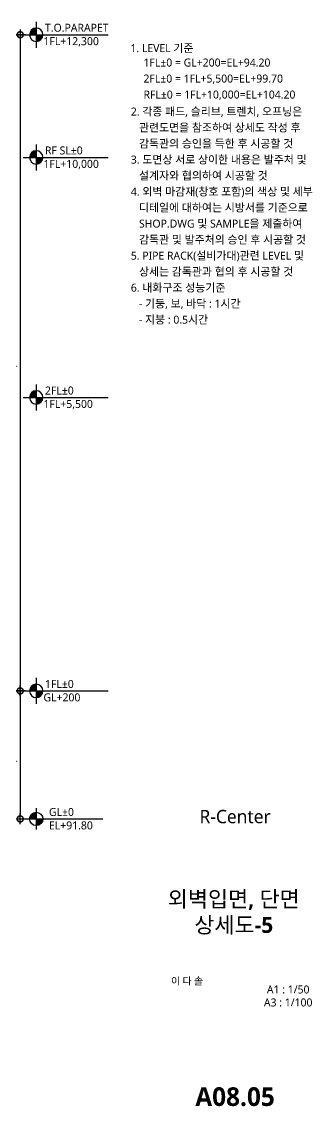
# Model space of a CAD drawing. Header units: millimetres. Extents: x 2568 to 292571, y 1285 to 27671.
# Drawn here: x 203028 to 208471, y 1469 to 21799 of the extents above; entities that cross this region are included whole.
import ezdxf
from ezdxf.enums import TextEntityAlignment as Align

# ---------------------------------------------------------------- set-up
doc = ezdxf.new("R2010")
doc.units = ezdxf.units.MM
doc.header["$LTSCALE"] = 200
doc.layers.get('DEFPOINTS').update_dxf_attribs({"color": 137})
for name, color, linetype in [('3TXT', 3, 'Continuous'), ('A-dim', 7, 'Continuous'), ('DIM-2', 7, 'Continuous'), ('SYM-LEVEL', 7, 'Continuous'), ('TAG', 6, 'Continuous'), ('TEXT', 3, 'Continuous'), ('XR-SHEET$0$TITLE', 7, 'Continuous'), ('XR-SHEET$1$SHT', 5, 'Continuous'), ('XR-SHEET$1$TEXT', 3, 'Continuous')]:
    doc.layers.add(name, color=color, linetype=linetype)
doc.styles.add('ARIAL', font='malgun.ttf')
doc.styles.add('GAUN', font='malgun.ttf')
doc.styles.add('XR-sec$0$스타일1', font='malgun.ttf')
doc.styles.add('XR-SHEET$0$굴림체(옥산)', font='malgun.ttf')
doc.styles.add('XR-SHEET$0$맑은고딕B', font='malgunbd.ttf')
doc.styles.add('맑은고딕', font='malgun.ttf')
doc.styles.add('맑은고딕B', font='malgunbd.ttf')
doc.styles.add('스타일1', font='malgun.ttf')
doc.dimstyles.new('GAUN-50', dxfattribs={"dimscale": 50, "dimtxt": 3, "dimasz": 1, "dimexe": 2, "dimexo": 3, "dimgap": 1, "dimtad": 1, "dimdec": 0, "dimzin": 1, "dimdsep": 46, "dimlunit": 6, "dimtxsty": '스타일1', "dimblk": 'GAUN-DOT', "dimcen": -2, "dimdle": 2, "dimclrd": 256, "dimclre": 256, "dimclrt": 3, "dimadec": 0, "dimazin": 0, "dimtfac": 1, "dimtdec": 0, "dimtix": 1, "dimtmove": 2, "dimatfit": 3, "dimldrblk": 'DOTSMALL', "dimfxl": 1, "dimtolj": 1, "dimtzin": 1, "dimarcsym": 0})

# ---------------------------------------------------------------- blocks, each defined once
blk = doc.blocks.new('XR-sec$0$LEVEL1')
at = {"layer": 'SYM-LEVEL'}
h = blk.add_hatch(color=6, dxfattribs=at)
edge = h.paths.add_edge_path()
edge.add_ellipse((4.87, 0), major_axis=(1.77, 1.77), ratio=1, start_angle=405, end_angle=495)
edge.add_line((2.37, 0), (4.87, 0))
edge.add_line((4.87, 0), (4.87, 2.5))
edge = h.paths.add_edge_path()
edge.add_ellipse((4.87, 0), major_axis=(1.77, 1.77), ratio=1, start_angle=225, end_angle=315)
edge.add_line((7.37, 0), (4.87, 0))
edge.add_line((4.87, 0), (4.87, -2.5))
at = {"layer": 'SYM-LEVEL', "color": 6}
for p, q in [((4.87, 4.87), (4.87, -4.87)), ((0, 0), (9.74, 0)), ((9.07, 0), (31.8, 0))]:
    blk.add_line(p, q, dxfattribs=at)
blk.add_ellipse((4.87, 0), major_axis=(1.77, 1.77), ratio=1, start_param=5.497787, end_param=11.780972, dxfattribs=at)
at = {"layer": 'SYM-LEVEL', "color": 3, "style": 'XR-sec$0$스타일1'}
for tag, p in [('1층-바닥마감', (8.16, 1.11)), ('EL-+100', (8.16, -3.93))]:
    blk.add_attdef(tag, p, '', height=3, dxfattribs=at)
blk = doc.blocks.new('GAUN-DOT')
at = {"linetype": 'ByBlock'}
for p, q in [((2, 0), (-2, 0)), ((0, -2), (0, 2))]:
    blk.add_line(p, q, dxfattribs=at)
at = {"const_width": 2.25}
blk.add_lwpolyline([(0, 0.28125, 1), (0, -0.28125, 1)], format="xyb", close=True, dxfattribs=at)
blk = doc.blocks.new('*D90')
at = {"layer": 'A-dim', "lineweight": -2, "transparency": 16777216}
for p, q in [((201800, 21555), (203100, 21555)), ((203000, 21505), (203000, 9305)), ((201800, 9255), (203100, 9255))]:
    blk.add_line(p, q, dxfattribs=at)
at = {"layer": 'DEFPOINTS', "color": 0, "transparency": 16777216}
for p in [(201650, 21555), (201650, 9255), (203000, 9255)]:
    blk.add_point(p, dxfattribs=at)
at = {"layer": 'A-dim', "lineweight": -2, "transparency": 16777216, "xscale": 50, "yscale": 50, "zscale": 50}
for p, rotation in [((203000, 21555), 90), ((203000, 9255), 270)]:
    blk.add_blockref('GAUN-DOT', p, dxfattribs=dict(at, rotation=rotation))
at = {"layer": 'A-dim', "color": 3, "transparency": 16777216, "insert": (202859, 15405), "char_height": 150, "attachment_point": 5, "rotation": 90, "style": '스타일1'}
blk.add_mtext('\\A1;12,300', dxfattribs=at)
blk = doc.blocks.new('_DotSmall')
at = {"color": 0, "linetype": 'ByBlock', "const_width": 0.5}
blk.add_lwpolyline([(-0.0625, 0, 1), (0.0625, 0, 1)], format="xyb", close=True, dxfattribs=at)
blk = doc.blocks.new('*D92')
at = {"layer": 'A-dim', "lineweight": -2, "transparency": 16777216}
for p, q in [((202200, 9255), (203100, 9255)), ((203000, 9205), (203000, 6905)), ((202200, 6855), (203100, 6855))]:
    blk.add_line(p, q, dxfattribs=at)
at = {"layer": 'DEFPOINTS', "color": 0, "transparency": 16777216}
for p in [(202050, 9255), (202050, 6855), (203000, 6855)]:
    blk.add_point(p, dxfattribs=at)
at = {"layer": 'A-dim', "lineweight": -2, "transparency": 16777216, "xscale": 50, "yscale": 50, "zscale": 50}
for p, rotation in [((203000, 9255), 90), ((203000, 6855), 270)]:
    blk.add_blockref('GAUN-DOT', p, dxfattribs=dict(at, rotation=rotation))
at = {"layer": 'A-dim', "color": 3, "transparency": 16777216, "insert": (202860, 8055), "char_height": 150, "attachment_point": 5, "rotation": 90, "style": '스타일1'}
blk.add_mtext('\\A1;2,400', dxfattribs=at)
blk = doc.blocks.new('level-p&e')
at = {"layer": 'TAG', "ltscale": 0.2}
h = blk.add_hatch(color=256, dxfattribs=at)
h.paths.add_polyline_path([(0, 2.5, 0.414214), (-2.5, 0), (0, 0)])
h.paths.add_polyline_path([(2.5, 0), (0, 0), (0, -2.5, 0.414214)])
at = {"layer": 'TAG'}
for p, q in [((-4, 0), (25, 0)), ((0, 4), (0, -4))]:
    blk.add_line(p, q, dxfattribs=at)
at = {"layer": 'TAG', "ltscale": 0.2}
blk.add_circle((0, 0), 2.5, dxfattribs=at)
at = {"layer": 'TAG', "color": 3, "style": 'ARIAL'}
for tag, p in [('1층바닥마감', (4.78, 1.11)), ('EL±0', (4.78, -3.93))]:
    blk.add_attdef(tag, p, '', height=3, dxfattribs=at)
blk = doc.blocks.new('XR-SHEET$0$TITLE')
at = {"layer": 'XR-SHEET$0$TITLE', "true_color": 0x000000, "style": 'XR-SHEET$0$굴림체(옥산)'}
for tag, height, p in [('동명칭', 6, (776.77, -457.26)), ('SCALE-A1', 3, (797.5, -522)), ('SCALE-A3', 3, (797.5, -527)), ('DATA', 3, (797.5, -540))]:
    blk.add_attdef(tag, text='', height=height, dxfattribs=at).set_placement(p, align=Align.MIDDLE)
for tag, height, p in [('TITLE1', 6, (776.5, -479.4)), ('TITLE4', 6, (776.5, -484.39)), ('TITLE2', 6, (776.5, -489)), ('TITLE5', 6, (776.5, -493.99)), ('TITLE3', 6, (776.5, -498.7)), ('NAME-1', 3, (760.16, -517.5)), ('NAME-2', 3, (760.16, -526.5)), ('A0.00', 7, (776.5, -561))]:
    blk.add_attdef(tag, text='', height=height, dxfattribs=at).set_placement(p, align=Align.MIDDLE_CENTER)
blk = doc.blocks.new('A$C1ac9ef66')
at = {"layer": '3TXT', "style": '스타일1'}
for s, p in [('1. LEVEL 기준', (0, 0)), ('1FL±0 = GL+200=EL+94.20', (245, -270)), ('2FL±0 = 1FL+5,500=EL+99.70', (245, -570)), ('RFL±0 = 1FL+10,000=EL+104.20', (245, -870)), ('2. 각종 패드, 슬리브, 트렌치, 오프닝은', (8, -1189)), ('   관련도면을 참조하여 상세도 작성 후 ', (8, -1489)), ('   감독관의 승인을 득한 후 시공할 것', (8, -1789)), ('3. 도면상 서로 상이한 내용은 발주처 및   ', (8, -2089)), ('   설계자와 협의하여 시공할 것', (8, -2389)), ('4. 외벽 마감재(창호 포함)의 색상 및 세부', (8, -2689)), ('   디테일에 대하여는 시방서를 기준으로', (8, -2989)), ('   SHOP.DWG 및 SAMPLE을 제출하여', (8, -3289)), ('   감독관 및 발주처의 승인 후 시공할 것', (8, -3589)), ('5. PIPE RACK(설비가대)관련 LEVEL 및 ', (8, -3889)), ('   상세는 감독관과 협의 후 시공할 것 ', (8, -4189)), ('6. 내화구조 성능기준', (8, -4489)), ('   - 기둥, 보, 바닥 : 1시간', (8, -4789)), ('   - 지붕 : 0.5시간', (8, -5089))]:
    blk.add_text(s, height=150, dxfattribs=at).set_placement(p)

msp = doc.modelspace()

# ---------------------------------------------------------------- block references
at = {"layer": 'DIM-2'}
msp.add_blockref('A$C1ac9ef66', (205064.2, 21227.8), dxfattribs=at)
at = {"layer": 'SYM-LEVEL'}
ref = msp.add_blockref('XR-sec$0$LEVEL1', (203056.2, 21555.2), dxfattribs=dict(at, xscale=50, yscale=50, zscale=50))
ref.add_attrib('EL-+100', '1FL+12,300', (203435.4, 21358.8), dxfattribs={"color": 3, "height": 150, "style": 'XR-sec$0$스타일1'})
ref.add_attrib('1층-바닥마감', 'T.O.PARAPET', (203464, 21610.4), dxfattribs={"color": 3, "height": 150, "style": 'XR-sec$0$스타일1'})
ref = msp.add_blockref('XR-sec$0$LEVEL1', (203056.2, 19255.2), dxfattribs=dict(at, xscale=50, yscale=50, zscale=50))
ref.add_attrib('EL-+100', '1FL+10,000', (203435.4, 19058.8), dxfattribs={"color": 3, "height": 150, "style": 'XR-sec$0$스타일1'})
ref.add_attrib('1층-바닥마감', 'RF SL±0', (203464, 19310.4), dxfattribs={"color": 3, "height": 150, "style": 'XR-sec$0$스타일1'})
ref = msp.add_blockref('XR-sec$0$LEVEL1', (203056.2, 14755.2), dxfattribs=dict(at, xscale=50, yscale=50, zscale=50))
ref.add_attrib('EL-+100', '1FL+5,500', (203435.4, 14558.8), dxfattribs={"color": 3, "height": 150, "style": 'XR-sec$0$스타일1'})
ref.add_attrib('1층-바닥마감', '2FL%%P0', (203464, 14810.4), dxfattribs={"color": 3, "height": 150, "style": 'XR-sec$0$스타일1'})
ref = msp.add_blockref('XR-sec$0$LEVEL1', (203056.2, 9255.2), dxfattribs=dict(at, xscale=50, yscale=50, zscale=50))
ref.add_attrib('EL-+100', 'GL+200', (203435.4, 9058.8), dxfattribs={"color": 3, "height": 150, "style": 'XR-sec$0$스타일1'})
ref.add_attrib('1층-바닥마감', '1FL%%P0', (203464, 9310.4), dxfattribs={"color": 3, "height": 150, "style": 'XR-sec$0$스타일1'})
at = {"layer": 'TAG'}
ref = msp.add_blockref('level-p&e', (203299.7, 6855.2), dxfattribs=dict(at, xscale=50, yscale=50, zscale=50))
ref.add_attrib('EL±0', 'EL+91.80', (203538.6, 6658.8), dxfattribs={"color": 3, "height": 150, "style": '맑은고딕'})
ref.add_attrib('1층바닥마감', 'GL%%P0', (203538.6, 6910.4), dxfattribs={"color": 3, "height": 150, "style": '맑은고딕'})
at = {"layer": 'TEXT'}
ref = msp.add_blockref('XR-SHEET$0$TITLE', (168200, 0), dxfattribs=dict(at, xscale=50, yscale=50, zscale=50))
ref.add_attrib('TITLE2', '외벽입면, 단면', dxfattribs={"layer": 'XR-SHEET$1$SHT', "color": 4, "true_color": 0x000004, "height": 300, "style": '맑은고딕B'}).set_placement((207000, 5354.3), align=Align.MIDDLE_CENTER)
ref.add_attrib('TITLE3', '상세도-5', dxfattribs={"layer": 'XR-SHEET$1$SHT', "color": 4, "true_color": 0x000004, "height": 300, "style": 'XR-SHEET$0$맑은고딕B'}).set_placement((207000, 4869.1, 688.6), align=Align.MIDDLE_CENTER)
ref.add_attrib('NAME-1', '이 다 솔', dxfattribs={"layer": 'XR-SHEET$1$TEXT', "color": 3, "true_color": 0x000003, "height": 135, "style": 'GAUN'}).set_placement((205825, 3816.6, 688.6), align=Align.MIDDLE_LEFT)
ref.add_attrib('SCALE-A1', 'A1 : 1/50', dxfattribs={"layer": 'XR-SHEET$1$SHT', "color": 3, "true_color": 0x000003, "height": 150, "style": 'GAUN'}).set_placement((208019.6, 3658.6), align=Align.MIDDLE_CENTER)
ref.add_attrib('SCALE-A3', 'A3 : 1/100', dxfattribs={"layer": 'XR-SHEET$1$SHT', "color": 3, "true_color": 0x000003, "height": 150, "style": 'GAUN'}).set_placement((208019.6, 3415.4), align=Align.MIDDLE_CENTER)
ref.add_attrib('A0.00', 'A08.05', dxfattribs={"layer": 'XR-SHEET$1$SHT', "color": 4, "true_color": 0x000004, "height": 350, "style": '맑은고딕B'}).set_placement((207025, 1650), align=Align.MIDDLE_CENTER)

# ---------------------------------------------------------------- texts
at = {"layer": 'TEXT', "style": '스타일1'}
msp.add_text('R-Center', height=250, dxfattribs=at).set_placement((207025, 6900), align=Align.MIDDLE_CENTER)

# ---------------------------------------------------------------- dimensions: what is measured, and where the dimension line sits
at = {"layer": 'A-dim'}
for base, p1, p2, picture, middle in [((202999.7, 9255.2), (201649.7, 21555.2), (201649.7, 9255.2), '*D90', (202859.2, 15405.2)), ((202999.7, 6855.2), (202049.7, 9255.2), (202049.7, 6855.2), '*D92', (202859.6, 8055.2))]:
    dim = msp.add_linear_dim(base=base, p1=p1, p2=p2, angle=270, dimstyle='GAUN-50', dxfattribs=at)
    dim.commit()
    dim.dimension.update_dxf_attribs({"geometry": picture, "text_midpoint": middle})

doc.saveas('drawing.dxf')
